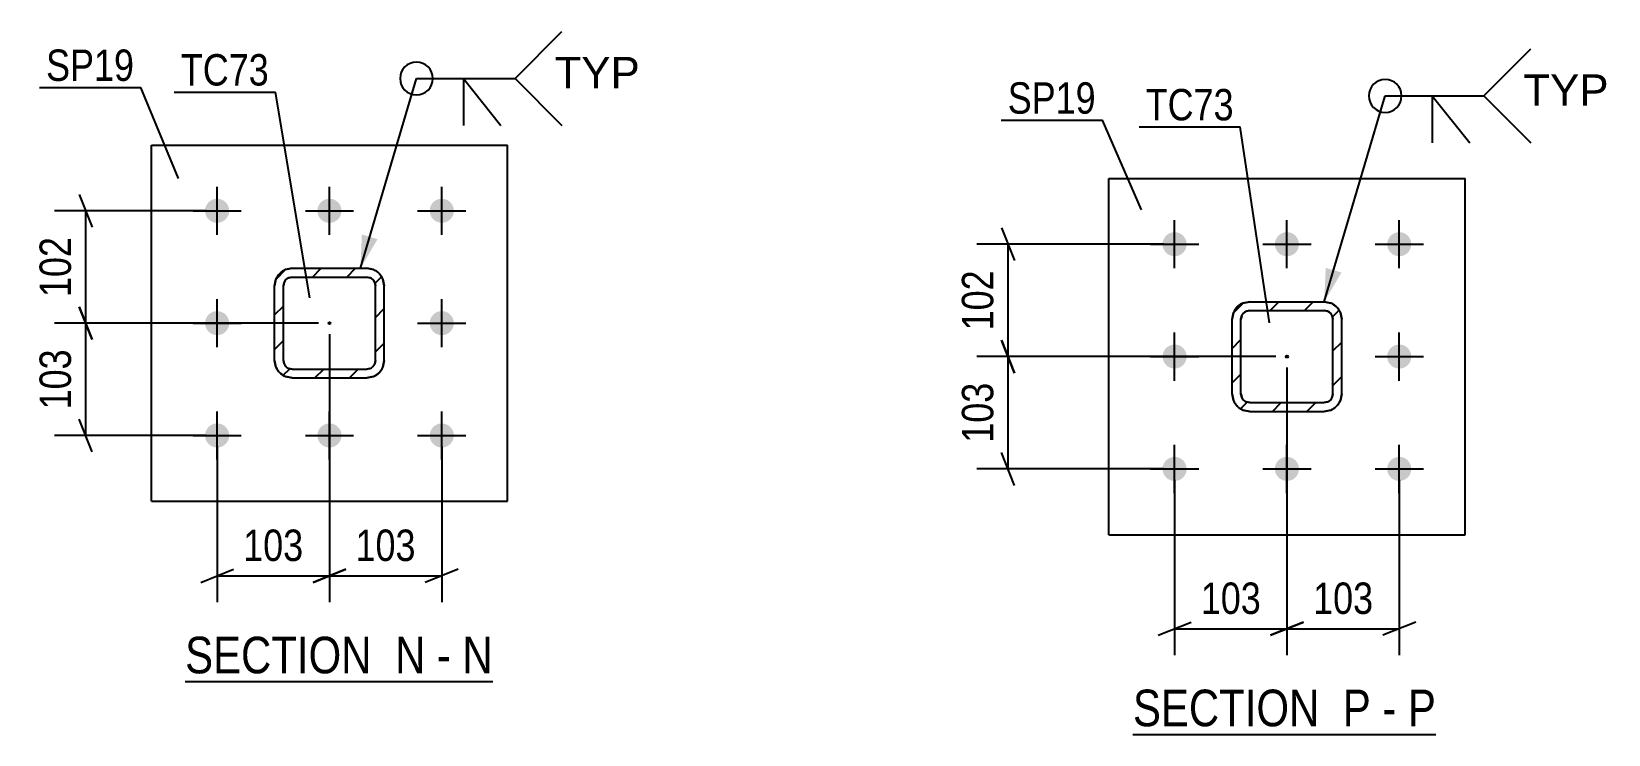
# Model space of a CAD drawing. Header units: millimetres. Extents: x -188 to 1001, y -654 to 187.
# Drawn here: x 636.2 to 780.1, y -423.5 to -359.4 of the extents above; entities that cross this region are included whole.
import ezdxf

# ---------------------------------------------------------------- set-up
doc = ezdxf.new("R2010")
doc.units = ezdxf.units.MM
doc.linetypes.add('DXK_LINE_DOT2', pattern=[3.9198, 1.9599, -1.9599])
doc.linetypes.add('DXK_LINE_DOT3', pattern=[5.9187, 2.979, -0.9799, 0.9799, -0.9799])
doc.styles.add('Arial', font='ARIAL.TTF', dxfattribs={"height": 0.2})
doc.styles.add('Arial Narrow', font='ARIALN.TTF', dxfattribs={"height": 0.2})

# ---------------------------------------------------------------- blocks, each defined once
blk = doc.blocks.new('Unknown-761542699-24 - 34601')
at = {"color": 6, "linetype": 'Continuous'}
blk.add_line((650.21, -418.66), (678.28, -418.66), dxfattribs=at)
at = {"color": 0, "linetype": 'Continuous'}
for points in [[(668.32, -417.91), (668.32, -414.41), (650.21, -414.41), (650.21, -417.91)], [(672.14, -417.91), (672.14, -414.41), (669.37, -414.41), (669.37, -417.91)], [(674.46, -417.91), (674.46, -414.41), (673.19, -414.41), (673.19, -417.91)], [(678.28, -417.91), (678.28, -414.41), (675.51, -414.41), (675.51, -417.91)]]:
    blk.add_wipeout(points, dxfattribs=at)
at = {"color": 7, "linetype": 'Continuous', "style": 'Arial Narrow'}
for s, p in [('SECTION ', (650.21, -417.91)), ('N', (669.37, -417.91)), ('N', (675.51, -417.91)), ('-', (673.19, -417.91))]:
    blk.add_text(s, height=3.34, dxfattribs=at).set_placement(p)
blk = doc.blocks.new('Unknown-761542699-25 - 34784')
at = {"color": 6, "linetype": 'Continuous'}
blk.add_line((736.71, -423.49), (764.35, -423.49), dxfattribs=at)
at = {"color": 0, "linetype": 'Continuous'}
for points in [[(754.81, -422.74), (754.81, -419.24), (736.71, -419.24), (736.71, -422.74)], [(758.42, -422.74), (758.42, -419.24), (755.86, -419.24), (755.86, -422.74)], [(760.75, -422.74), (760.75, -419.24), (759.47, -419.24), (759.47, -422.74)], [(764.35, -422.74), (764.35, -419.24), (761.8, -419.24), (761.8, -422.74)]]:
    blk.add_wipeout(points, dxfattribs=at)
at = {"color": 7, "linetype": 'Continuous', "style": 'Arial Narrow'}
for s, p in [('SECTION ', (736.71, -422.74)), ('P', (755.86, -422.74)), ('P', (761.8, -422.74)), ('-', (759.47, -422.74))]:
    blk.add_text(s, height=3.34, dxfattribs=at).set_placement(p)
blk = doc.blocks.new('Part-761542699-34629 - 34601')
at = {"color": 2, "linetype": 'Continuous'}
for p, q in [((647.13, -402.21), (647.13, -369.71)), ((647.13, -369.71), (679.63, -369.71)), ((679.63, -402.21), (679.63, -369.71)), ((647.13, -402.21), (679.63, -402.21))]:
    blk.add_line(p, q, dxfattribs=at)
blk = doc.blocks.new('Part-761542699-34619 - 34601')
at = {"linetype": 'Continuous'}
h = blk.add_hatch(dxfattribs=at)
h.set_pattern_fill('', scale=0.7, style=0, pattern_type=0)
h.set_pattern_definition([(45, (659.3646, -381.082), (-1.57154, 1.57154), [])])
h.paths.add_polyline_path([(659.98, -380.96), (659.36, -381.08), (658.85, -381.43), (658.5, -381.95), (658.38, -382.56), (658.38, -389.36), (658.5, -389.97), (658.85, -390.49), (659.36, -390.84), (659.98, -390.96), (666.78, -390.96), (667.39, -390.84), (667.91, -390.49), (668.26, -389.97), (668.38, -389.36), (668.38, -382.56), (668.26, -381.95), (667.91, -381.43), (667.39, -381.08), (666.78, -380.96)])
h.paths.add_polyline_path([(666.78, -381.76), (667.08, -381.82), (667.34, -381.99), (667.52, -382.25), (667.58, -382.56), (667.58, -389.36), (667.52, -389.67), (667.34, -389.93), (667.08, -390.1), (666.78, -390.16), (659.98, -390.16), (659.67, -390.1), (659.41, -389.93), (659.24, -389.67), (659.18, -389.36), (659.18, -382.56), (659.24, -382.25), (659.41, -381.99), (659.67, -381.82), (659.98, -381.76)])
blk.add_hatch(color=246, dxfattribs=at).paths.add_polyline_path([(663.38, -386.06, -1), (663.38, -385.86, -1)])
at = {"color": 7, "linetype": 'DXK_LINE_DOT2'}
for p, q in [((659.36, -381.08), (659.98, -380.96)), ((659.98, -380.96), (666.78, -380.96)), ((666.78, -380.96), (667.39, -381.08)), ((658.38, -382.56), (658.5, -381.95)), ((658.38, -389.36), (658.38, -382.56)), ((659.24, -382.25), (659.18, -382.56)), ((659.18, -389.36), (659.18, -382.56)), ((659.98, -381.76), (659.67, -381.82)), ((659.98, -381.76), (666.78, -381.76)), ((667.08, -381.82), (666.78, -381.76)), ((667.58, -382.56), (667.52, -382.25)), ((667.58, -389.36), (667.58, -382.56)), ((668.26, -381.95), (668.38, -382.56)), ((668.38, -389.36), (668.38, -382.56)), ((658.5, -389.97), (658.38, -389.36)), ((659.18, -389.36), (659.24, -389.67)), ((667.52, -389.67), (667.58, -389.36)), ((668.38, -389.36), (668.26, -389.97)), ((659.98, -390.96), (659.36, -390.84)), ((659.67, -390.1), (659.98, -390.16)), ((659.98, -390.16), (666.78, -390.16)), ((659.98, -390.96), (666.78, -390.96)), ((666.78, -390.16), (667.08, -390.1)), ((667.39, -390.84), (666.78, -390.96))]:
    blk.add_line(p, q, dxfattribs=at)
at = {"color": 2, "linetype": 'Continuous'}
for p, q in [((659.98, -380.96), (659.36, -381.08)), ((659.98, -380.96), (666.78, -380.96)), ((667.39, -381.08), (666.78, -380.96)), ((658.5, -381.95), (658.38, -382.56)), ((658.38, -389.36), (658.38, -382.56)), ((659.18, -382.56), (659.24, -382.25)), ((659.18, -389.36), (659.18, -382.56)), ((659.67, -381.82), (659.98, -381.76)), ((659.98, -381.76), (666.78, -381.76)), ((666.78, -381.76), (667.08, -381.82)), ((667.52, -382.25), (667.58, -382.56)), ((667.58, -389.36), (667.58, -382.56)), ((668.38, -382.56), (668.26, -381.95)), ((668.38, -389.36), (668.38, -382.56)), ((658.38, -389.36), (658.5, -389.97)), ((659.24, -389.67), (659.18, -389.36)), ((667.58, -389.36), (667.52, -389.67)), ((668.26, -389.97), (668.38, -389.36)), ((659.36, -390.84), (659.98, -390.96)), ((659.98, -390.16), (659.67, -390.1)), ((659.98, -390.16), (666.78, -390.16)), ((659.98, -390.96), (666.78, -390.96)), ((667.08, -390.1), (666.78, -390.16)), ((666.78, -390.96), (667.39, -390.84))]:
    blk.add_line(p, q, dxfattribs=at)
at = {"color": 7, "linetype": 'DXK_LINE_DOT3'}
blk.add_line((663.38, -385.96), (663.38, -385.96), dxfattribs=at)
at = {"color": 246, "linetype": 'DXK_LINE_DOT2'}
blk.add_line((663.38, -385.96), (663.38, -385.96), dxfattribs=at)
at = {"color": 246, "linetype": 'Continuous'}
blk.add_circle((663.38, -385.96), 0.1, dxfattribs=at)
at = {"color": 7, "linetype": 'DXK_LINE_DOT2'}
for centre, radius, start, end in [((659.98, -382.56), 1.6, 112.5, 157.5), ((666.78, -382.56), 1.6, 22.5, 67.5), ((659.98, -382.56), 0.8, 112.5, 157.5), ((666.78, -382.56), 0.8, 22.5, 67.5), ((659.98, -389.36), 1.6, 202.5, 247.5), ((659.98, -389.36), 0.8, 202.5, 247.5), ((666.78, -389.36), 0.8, 292.5, 337.5), ((666.78, -389.36), 1.6, 292.5, 337.5)]:
    blk.add_arc(centre, radius, start, end, dxfattribs=at)
at = {"color": 2, "linetype": 'Continuous'}
for centre, radius, start, end in [((659.98, -382.56), 1.6, 112.5, 157.5), ((666.78, -382.56), 1.6, 22.5, 67.5), ((659.98, -382.56), 0.8, 112.5, 157.5), ((666.78, -382.56), 0.8, 22.5, 67.5), ((659.98, -389.36), 1.6, 202.5, 247.5), ((659.98, -389.36), 0.8, 202.5, 247.5), ((666.78, -389.36), 0.8, 292.5, 337.5), ((666.78, -389.36), 1.6, 292.5, 337.5)]:
    blk.add_arc(centre, radius, start, end, dxfattribs=at)
blk = doc.blocks.new('Bolt-761542699-34740 - 34601')
at = {"linetype": 'Continuous'}
for points in [[(653.13, -374.61, -1), (653.13, -376.81, -1)], [(663.38, -374.61, -1), (663.38, -376.81, -1)], [(673.63, -374.61, -1), (673.63, -376.81, -1)], [(653.13, -384.86, -1), (653.13, -387.06, -1)], [(673.63, -384.86, -1), (673.63, -387.06, -1)], [(653.13, -395.11, -1), (653.13, -397.31, -1)], [(663.38, -395.11, -1), (663.38, -397.31, -1)], [(673.63, -395.11, -1), (673.63, -397.31, -1)]]:
    blk.add_hatch(color=1, dxfattribs=at).paths.add_polyline_path(points)
at = {"color": 1, "linetype": 'Continuous'}
for p, q in [((653.13, -377.91), (653.13, -373.51)), ((663.38, -377.91), (663.38, -373.51)), ((673.63, -377.91), (673.63, -373.51)), ((650.93, -375.71), (655.33, -375.71)), ((661.18, -375.71), (665.58, -375.71)), ((671.43, -375.71), (675.83, -375.71)), ((653.13, -388.16), (653.13, -383.76)), ((673.63, -388.16), (673.63, -383.76)), ((650.93, -385.96), (655.33, -385.96)), ((671.43, -385.96), (675.83, -385.96)), ((653.13, -398.41), (653.13, -394.01)), ((663.38, -398.41), (663.38, -394.01)), ((673.63, -398.41), (673.63, -394.01)), ((650.93, -396.21), (655.33, -396.21)), ((661.18, -396.21), (665.58, -396.21)), ((671.43, -396.21), (675.83, -396.21))]:
    blk.add_line(p, q, dxfattribs=at)
blk = doc.blocks.new('Bolt-761542699-34922 - 34784')
at = {"linetype": 'Continuous'}
for points in [[(740.51, -377.66, -1), (740.51, -379.86, -1)], [(750.76, -377.66, -1), (750.76, -379.86, -1)], [(761.01, -377.66, -1), (761.01, -379.86, -1)], [(740.51, -387.91, -1), (740.51, -390.11, -1)], [(761.01, -387.91, -1), (761.01, -390.11, -1)], [(740.51, -398.16, -1), (740.51, -400.36, -1)], [(750.76, -398.16, -1), (750.76, -400.36, -1)], [(761.01, -398.16, -1), (761.01, -400.36, -1)]]:
    blk.add_hatch(color=1, dxfattribs=at).paths.add_polyline_path(points)
at = {"color": 1, "linetype": 'Continuous'}
for p, q in [((740.51, -380.96), (740.51, -376.56)), ((750.76, -380.96), (750.76, -376.56)), ((761.01, -380.96), (761.01, -376.56)), ((738.31, -378.76), (742.71, -378.76)), ((748.56, -378.76), (752.96, -378.76)), ((758.81, -378.76), (763.21, -378.76)), ((740.51, -391.21), (740.51, -386.81)), ((761.01, -391.21), (761.01, -386.81)), ((738.31, -389.01), (742.71, -389.01)), ((758.81, -389.01), (763.21, -389.01)), ((740.51, -401.46), (740.51, -397.06)), ((750.76, -401.46), (750.76, -397.06)), ((761.01, -401.46), (761.01, -397.06)), ((738.31, -399.26), (742.71, -399.26)), ((748.56, -399.26), (752.96, -399.26)), ((758.81, -399.26), (763.21, -399.26))]:
    blk.add_line(p, q, dxfattribs=at)
blk = doc.blocks.new('Part-761542699-34811 - 34784')
at = {"color": 2, "linetype": 'Continuous'}
for p, q in [((734.51, -405.26), (734.51, -372.76)), ((734.51, -372.76), (767.01, -372.76)), ((767.01, -405.26), (767.01, -372.76)), ((734.51, -405.26), (767.01, -405.26))]:
    blk.add_line(p, q, dxfattribs=at)
blk = doc.blocks.new('Part-761542699-34803 - 34784')
at = {"linetype": 'Continuous'}
h = blk.add_hatch(dxfattribs=at)
h.set_pattern_fill('', scale=0.7, style=0, pattern_type=0)
h.set_pattern_definition([(45, (746.7524, -384.1294), (-1.57154, 1.57154), [])])
h.paths.add_polyline_path([(747.36, -384.01), (746.75, -384.13), (746.23, -384.48), (745.89, -385), (745.76, -385.61), (745.76, -392.41), (745.89, -393.02), (746.23, -393.54), (746.75, -393.89), (747.36, -394.01), (754.16, -394.01), (754.78, -393.89), (755.3, -393.54), (755.64, -393.02), (755.76, -392.41), (755.76, -385.61), (755.64, -385), (755.3, -384.48), (754.78, -384.13), (754.16, -384.01)])
h.paths.add_polyline_path([(754.16, -384.81), (754.47, -384.87), (754.73, -385.04), (754.9, -385.3), (754.96, -385.61), (754.96, -392.41), (754.9, -392.71), (754.73, -392.97), (754.47, -393.15), (754.16, -393.21), (747.36, -393.21), (747.06, -393.15), (746.8, -392.97), (746.63, -392.71), (746.56, -392.41), (746.56, -385.61), (746.63, -385.3), (746.8, -385.04), (747.06, -384.87), (747.36, -384.81)])
blk.add_hatch(color=246, dxfattribs=at).paths.add_polyline_path([(750.76, -389.11, -1), (750.76, -388.91, -1)])
at = {"color": 7, "linetype": 'DXK_LINE_DOT2'}
for p, q in [((746.75, -384.13), (747.36, -384.01)), ((747.36, -384.01), (754.16, -384.01)), ((754.16, -384.01), (754.78, -384.13)), ((745.76, -385.61), (745.89, -385)), ((745.76, -392.41), (745.76, -385.61)), ((746.63, -385.3), (746.56, -385.61)), ((746.56, -392.41), (746.56, -385.61)), ((747.36, -384.81), (747.06, -384.87)), ((747.36, -384.81), (754.16, -384.81)), ((754.47, -384.87), (754.16, -384.81)), ((754.96, -385.61), (754.9, -385.3)), ((754.96, -392.41), (754.96, -385.61)), ((755.64, -385), (755.76, -385.61)), ((755.76, -392.41), (755.76, -385.61)), ((745.89, -393.02), (745.76, -392.41)), ((746.56, -392.41), (746.63, -392.71)), ((754.9, -392.71), (754.96, -392.41)), ((755.76, -392.41), (755.64, -393.02)), ((747.36, -394.01), (746.75, -393.89)), ((747.06, -393.15), (747.36, -393.21)), ((747.36, -393.21), (754.16, -393.21)), ((747.36, -394.01), (754.16, -394.01)), ((754.16, -393.21), (754.47, -393.15)), ((754.78, -393.89), (754.16, -394.01))]:
    blk.add_line(p, q, dxfattribs=at)
at = {"color": 2, "linetype": 'Continuous'}
for p, q in [((747.36, -384.01), (746.75, -384.13)), ((747.36, -384.01), (754.16, -384.01)), ((754.78, -384.13), (754.16, -384.01)), ((745.89, -385), (745.76, -385.61)), ((745.76, -392.41), (745.76, -385.61)), ((746.56, -385.61), (746.63, -385.3)), ((746.56, -392.41), (746.56, -385.61)), ((747.06, -384.87), (747.36, -384.81)), ((747.36, -384.81), (754.16, -384.81)), ((754.16, -384.81), (754.47, -384.87)), ((754.9, -385.3), (754.96, -385.61)), ((754.96, -392.41), (754.96, -385.61)), ((755.76, -385.61), (755.64, -385)), ((755.76, -392.41), (755.76, -385.61)), ((745.76, -392.41), (745.89, -393.02)), ((746.63, -392.71), (746.56, -392.41)), ((754.96, -392.41), (754.9, -392.71)), ((755.64, -393.02), (755.76, -392.41)), ((746.75, -393.89), (747.36, -394.01)), ((747.36, -393.21), (747.06, -393.15)), ((747.36, -393.21), (754.16, -393.21)), ((747.36, -394.01), (754.16, -394.01)), ((754.47, -393.15), (754.16, -393.21)), ((754.16, -394.01), (754.78, -393.89))]:
    blk.add_line(p, q, dxfattribs=at)
at = {"color": 7, "linetype": 'DXK_LINE_DOT3'}
blk.add_line((750.76, -389.01), (750.76, -389.01), dxfattribs=at)
at = {"color": 246, "linetype": 'DXK_LINE_DOT2'}
blk.add_line((750.76, -389.01), (750.76, -389.01), dxfattribs=at)
at = {"color": 246, "linetype": 'Continuous'}
blk.add_circle((750.76, -389.01), 0.1, dxfattribs=at)
at = {"color": 7, "linetype": 'DXK_LINE_DOT2'}
for centre, radius, start, end in [((747.36, -385.61), 1.6, 112.5, 157.5), ((754.16, -385.61), 1.6, 22.5, 67.5), ((747.36, -385.61), 0.8, 112.5, 157.5), ((754.16, -385.61), 0.8, 22.5, 67.5), ((747.36, -392.41), 0.8, 202.5, 247.5), ((754.16, -392.41), 0.8, 292.5, 337.5), ((747.36, -392.41), 1.6, 202.5, 247.5), ((754.16, -392.41), 1.6, 292.5, 337.5)]:
    blk.add_arc(centre, radius, start, end, dxfattribs=at)
at = {"color": 2, "linetype": 'Continuous'}
for centre, radius, start, end in [((747.36, -385.61), 1.6, 112.5, 157.5), ((754.16, -385.61), 1.6, 22.5, 67.5), ((747.36, -385.61), 0.8, 112.5, 157.5), ((754.16, -385.61), 0.8, 22.5, 67.5), ((747.36, -392.41), 0.8, 202.5, 247.5), ((754.16, -392.41), 0.8, 292.5, 337.5), ((747.36, -392.41), 1.6, 202.5, 247.5), ((754.16, -392.41), 1.6, 292.5, 337.5)]:
    blk.add_arc(centre, radius, start, end, dxfattribs=at)
blk = doc.blocks.new('StraightDimension-761542699-35049 - 34601')
at = {"color": 7, "linetype": 'Continuous'}
for p, q in [((663.38, -386.96), (663.38, -411.41)), ((673.63, -397.21), (673.63, -411.41)), ((661.88, -409.61), (664.88, -408.41)), ((675.13, -408.41), (672.13, -409.61)), ((663.38, -409.01), (673.63, -409.01))]:
    blk.add_line(p, q, dxfattribs=at)
at = {"color": 0}
blk.add_wipeout([(671.84, -408.26), (671.84, -404.06), (665.16, -404.06), (665.16, -408.26)], dxfattribs=at)
at = {"color": 3, "style": 'Arial Narrow'}
blk.add_text('103', height=2.863, dxfattribs=at).set_placement((665.76, -407.66))
blk = doc.blocks.new('StraightDimension-761542699-35072 - 34601')
at = {"color": 7, "linetype": 'Continuous'}
for p, q in [((640.54, -374.21), (641.74, -377.21)), ((652.13, -375.71), (638.29, -375.71)), ((641.14, -385.96), (641.14, -375.71)), ((641.74, -387.46), (640.54, -384.46)), ((662.38, -385.96), (638.29, -385.96))]:
    blk.add_line(p, q, dxfattribs=at)
at = {"color": 0}
blk.add_wipeout([(640.39, -377.49), (636.19, -377.49), (636.19, -384.18), (640.39, -384.18)], dxfattribs=at)
at = {"color": 3, "style": 'Arial Narrow'}
blk.add_text('102', height=2.863, rotation=90.0002, dxfattribs=at).set_placement((639.79, -383.58))
blk = doc.blocks.new('StraightDimension-761542699-35050 - 34601')
at = {"color": 7, "linetype": 'Continuous'}
for p, q in [((663.38, -386.96), (663.38, -411.41)), ((653.13, -397.21), (653.13, -411.41)), ((651.63, -409.61), (654.63, -408.41)), ((664.88, -408.41), (661.88, -409.61)), ((653.13, -409.01), (663.38, -409.01))]:
    blk.add_line(p, q, dxfattribs=at)
at = {"color": 0}
blk.add_wipeout([(661.59, -408.26), (661.59, -404.06), (654.91, -404.06), (654.91, -408.26)], dxfattribs=at)
at = {"color": 3, "style": 'Arial Narrow'}
blk.add_text('103', height=2.863, dxfattribs=at).set_placement((655.51, -407.66))
blk = doc.blocks.new('StraightDimension-761542699-35073 - 34601')
at = {"color": 7, "linetype": 'Continuous'}
for p, q in [((640.54, -384.46), (641.74, -387.46)), ((662.38, -385.96), (638.29, -385.96)), ((641.14, -396.21), (641.14, -385.96)), ((641.74, -397.71), (640.54, -394.71)), ((652.13, -396.21), (638.29, -396.21))]:
    blk.add_line(p, q, dxfattribs=at)
at = {"color": 0}
blk.add_wipeout([(640.39, -387.74), (636.19, -387.74), (636.19, -394.43), (640.39, -394.43)], dxfattribs=at)
at = {"color": 3, "style": 'Arial Narrow'}
blk.add_text('103', height=2.863, rotation=90.0002, dxfattribs=at).set_placement((639.79, -393.83))
blk = doc.blocks.new('StraightDimension-761542699-35095 - 34784')
at = {"color": 7, "linetype": 'Continuous'}
for p, q in [((750.76, -390.01), (750.76, -416.24)), ((761.01, -400.26), (761.01, -416.24)), ((749.26, -414.44), (752.26, -413.24)), ((750.76, -413.84), (761.01, -413.84)), ((762.51, -413.24), (759.51, -414.44))]:
    blk.add_line(p, q, dxfattribs=at)
at = {"color": 0}
blk.add_wipeout([(759.23, -413.09), (759.23, -408.89), (752.55, -408.89), (752.55, -413.09)], dxfattribs=at)
at = {"color": 3, "style": 'Arial Narrow'}
blk.add_text('103', height=2.863, dxfattribs=at).set_placement((753.15, -412.49))
blk = doc.blocks.new('StraightDimension-761542699-35096 - 34784')
at = {"color": 7, "linetype": 'Continuous'}
for p, q in [((750.76, -390.01), (750.76, -416.24)), ((740.51, -400.26), (740.51, -416.24)), ((739.01, -414.44), (742.01, -413.24)), ((740.51, -413.84), (750.76, -413.84)), ((752.26, -413.24), (749.26, -414.44))]:
    blk.add_line(p, q, dxfattribs=at)
at = {"color": 0}
blk.add_wipeout([(748.98, -413.09), (748.98, -408.89), (742.3, -408.89), (742.3, -413.09)], dxfattribs=at)
at = {"color": 3, "style": 'Arial Narrow'}
blk.add_text('103', height=2.863, dxfattribs=at).set_placement((742.9, -412.49))
blk = doc.blocks.new('StraightDimension-761542699-35118 - 34784')
at = {"color": 7, "linetype": 'Continuous'}
for p, q in [((724.71, -377.26), (725.91, -380.26)), ((739.51, -378.76), (722.46, -378.76)), ((725.31, -389.01), (725.31, -378.76)), ((725.91, -390.51), (724.71, -387.51)), ((749.76, -389.01), (722.46, -389.01))]:
    blk.add_line(p, q, dxfattribs=at)
at = {"color": 0}
blk.add_wipeout([(724.56, -380.54), (720.36, -380.54), (720.36, -387.22), (724.56, -387.22)], dxfattribs=at)
at = {"color": 3, "style": 'Arial Narrow'}
blk.add_text('102', height=2.863, rotation=90.0002, dxfattribs=at).set_placement((723.96, -386.62))
blk = doc.blocks.new('StraightDimension-761542699-35119 - 34784')
at = {"color": 7, "linetype": 'Continuous'}
for p, q in [((724.71, -387.51), (725.91, -390.51)), ((749.76, -389.01), (722.46, -389.01)), ((725.31, -399.26), (725.31, -389.01)), ((725.91, -400.76), (724.71, -397.76)), ((739.51, -399.26), (722.46, -399.26))]:
    blk.add_line(p, q, dxfattribs=at)
at = {"color": 0}
blk.add_wipeout([(724.56, -390.79), (720.36, -390.79), (720.36, -397.47), (724.56, -397.47)], dxfattribs=at)
at = {"color": 3, "style": 'Arial Narrow'}
blk.add_text('103', height=2.863, rotation=90.0002, dxfattribs=at).set_placement((723.96, -396.87))
blk = doc.blocks.new('Mark-761542699-35270 - 34601')
at = {"color": 0}
blk.add_wipeout([(657.86, -364.28), (657.86, -361.28), (649.82, -361.28), (649.82, -364.28)], dxfattribs=at)
blk.add_wipeout([(657.86, -364.28), (657.86, -361.28), (649.82, -361.28), (649.82, -364.28)], dxfattribs=at)
at = {"color": 30, "linetype": 'Continuous'}
for p in [(649.22, -364.88), (661.58, -383.65)]:
    blk.add_line(p, (658.46, -364.88), dxfattribs=at)
at = {"color": 3, "style": 'Arial Narrow'}
blk.add_text('TC73', height=2.863, dxfattribs=at).set_placement((649.82, -364.28))
blk = doc.blocks.new('Mark-761542699-35273 - 34601')
at = {"color": 0}
blk.add_wipeout([(645.56, -363.86), (645.56, -360.86), (637.52, -360.86), (637.52, -363.86)], dxfattribs=at)
blk.add_wipeout([(645.56, -363.86), (645.56, -360.86), (637.52, -360.86), (637.52, -363.86)], dxfattribs=at)
at = {"color": 30, "linetype": 'Continuous'}
for p in [(636.92, -364.46), (649.6, -372.75)]:
    blk.add_line(p, (646.16, -364.46), dxfattribs=at)
at = {"color": 3, "style": 'Arial Narrow'}
blk.add_text('SP19', height=2.863, dxfattribs=at).set_placement((637.52, -363.86))
blk = doc.blocks.new('WeldMark-761542699-35288 - 34601')
at = {"linetype": 'Continuous'}
blk.add_hatch(color=30, dxfattribs=at).paths.add_polyline_path([(667.77, -378.3), (666.21, -380.96), (666.34, -377.87)])
at = {"color": 30, "linetype": 'Continuous'}
for p, q in [((666.21, -380.96), (671.32, -363.64)), ((671.32, -363.64), (680.32, -363.64))]:
    blk.add_line(p, q, dxfattribs=at)
at = {"color": 3, "linetype": 'Continuous'}
for q in [(679.03, -367.93), (675.6, -367.93)]:
    blk.add_line((675.6, -363.64), q, dxfattribs=at)
for start, end in [(90, 270), (270, 90)]:
    blk.add_arc((671.32, -363.64), 1.5, start, end, dxfattribs=at)
at = {"color": 0, "linetype": 'Continuous'}
blk.add_wipeout([(691.69, -364.54), (691.69, -361.54), (683.92, -361.54), (683.92, -364.54)], dxfattribs=at)
blk.add_wipeout([(691.69, -364.54), (691.69, -361.54), (683.92, -361.54), (683.92, -364.54)], dxfattribs=at)
at = {"color": 3, "linetype": 'Continuous'}
for q in [(684.6, -359.36), (684.6, -367.93)]:
    blk.add_line((680.32, -363.64), q, dxfattribs=at)
at = {"color": 3, "linetype": 'Continuous', "style": 'Arial'}
blk.add_text('TYP', height=2.865, dxfattribs=at).set_placement((683.92, -364.54))
blk = doc.blocks.new('Mark-761542699-35313 - 34784')
at = {"color": 0}
blk.add_wipeout([(745.9, -367.46), (745.9, -364.46), (737.87, -364.46), (737.87, -367.46)], dxfattribs=at)
blk.add_wipeout([(745.9, -367.46), (745.9, -364.46), (737.87, -364.46), (737.87, -367.46)], dxfattribs=at)
at = {"color": 30, "linetype": 'Continuous'}
for p in [(737.27, -368.06), (749.17, -385.94)]:
    blk.add_line(p, (746.5, -368.06), dxfattribs=at)
at = {"color": 3, "style": 'Arial Narrow'}
blk.add_text('TC73', height=2.863, dxfattribs=at).set_placement((737.87, -367.46))
blk = doc.blocks.new('Mark-761542699-35316 - 34784')
at = {"color": 0}
blk.add_wipeout([(733.32, -366.85), (733.32, -363.85), (725.28, -363.85), (725.28, -366.85)], dxfattribs=at)
blk.add_wipeout([(733.32, -366.85), (733.32, -363.85), (725.28, -363.85), (725.28, -366.85)], dxfattribs=at)
at = {"color": 30, "linetype": 'Continuous'}
for p in [(724.68, -367.45), (737.48, -375.63)]:
    blk.add_line(p, (733.92, -367.45), dxfattribs=at)
at = {"color": 3, "style": 'Arial Narrow'}
blk.add_text('SP19', height=2.863, dxfattribs=at).set_placement((725.28, -366.85))
blk = doc.blocks.new('WeldMark-761542699-35328 - 34784')
at = {"linetype": 'Continuous'}
blk.add_hatch(color=30, dxfattribs=at).paths.add_polyline_path([(755.74, -381.34), (754.16, -384.01), (754.3, -380.92)])
at = {"color": 30, "linetype": 'Continuous'}
for p, q in [((754.16, -384.01), (759.73, -365.23)), ((759.73, -365.23), (768.73, -365.23))]:
    blk.add_line(p, q, dxfattribs=at)
at = {"color": 3, "linetype": 'Continuous'}
for q in [(767.44, -369.52), (764.01, -369.52)]:
    blk.add_line((764.01, -365.23), q, dxfattribs=at)
for start, end in [(90, 270), (270, 90)]:
    blk.add_arc((759.73, -365.23), 1.5, start, end, dxfattribs=at)
at = {"color": 0, "linetype": 'Continuous'}
blk.add_wipeout([(780.1, -366.13), (780.1, -363.13), (772.33, -363.13), (772.33, -366.13)], dxfattribs=at)
blk.add_wipeout([(780.1, -366.13), (780.1, -363.13), (772.33, -363.13), (772.33, -366.13)], dxfattribs=at)
at = {"color": 3, "linetype": 'Continuous'}
for q in [(773.01, -360.94), (773.01, -369.52)]:
    blk.add_line((768.73, -365.23), q, dxfattribs=at)
at = {"color": 3, "linetype": 'Continuous', "style": 'Arial'}
blk.add_text('TYP', height=2.865, dxfattribs=at).set_placement((772.33, -366.13))

msp = doc.modelspace()

# ---------------------------------------------------------------- block references
for name in ['Part-761542699-34629 - 34601', 'Bolt-761542699-34740 - 34601', 'Part-761542699-34811 - 34784', 'Bolt-761542699-34922 - 34784', 'Part-761542699-34619 - 34601', 'Part-761542699-34803 - 34784', 'Unknown-761542699-24 - 34601', 'Unknown-761542699-25 - 34784']:
    msp.add_blockref(name, (0, 0))

# ---------------------------------------------------------------- next in the draw order: block references
for name in ['WeldMark-761542699-35288 - 34601', 'WeldMark-761542699-35328 - 34784', 'StraightDimension-761542699-35049 - 34601', 'StraightDimension-761542699-35095 - 34784']:
    msp.add_blockref(name, (0, 0))

# ---------------------------------------------------------------- next in the draw order: block references
for name in ['StraightDimension-761542699-35072 - 34601', 'StraightDimension-761542699-35096 - 34784']:
    msp.add_blockref(name, (0, 0))

# ---------------------------------------------------------------- next in the draw order: block references
for name in ['Mark-761542699-35270 - 34601', 'StraightDimension-761542699-35118 - 34784', 'StraightDimension-761542699-35050 - 34601']:
    msp.add_blockref(name, (0, 0))

# ---------------------------------------------------------------- next in the draw order: block references
for name in ['Mark-761542699-35273 - 34601', 'Mark-761542699-35313 - 34784', 'StraightDimension-761542699-35073 - 34601', 'StraightDimension-761542699-35119 - 34784']:
    msp.add_blockref(name, (0, 0))

# ---------------------------------------------------------------- next in the draw order: block references
msp.add_blockref('Mark-761542699-35316 - 34784', (0, 0))

doc.saveas('drawing.dxf')
